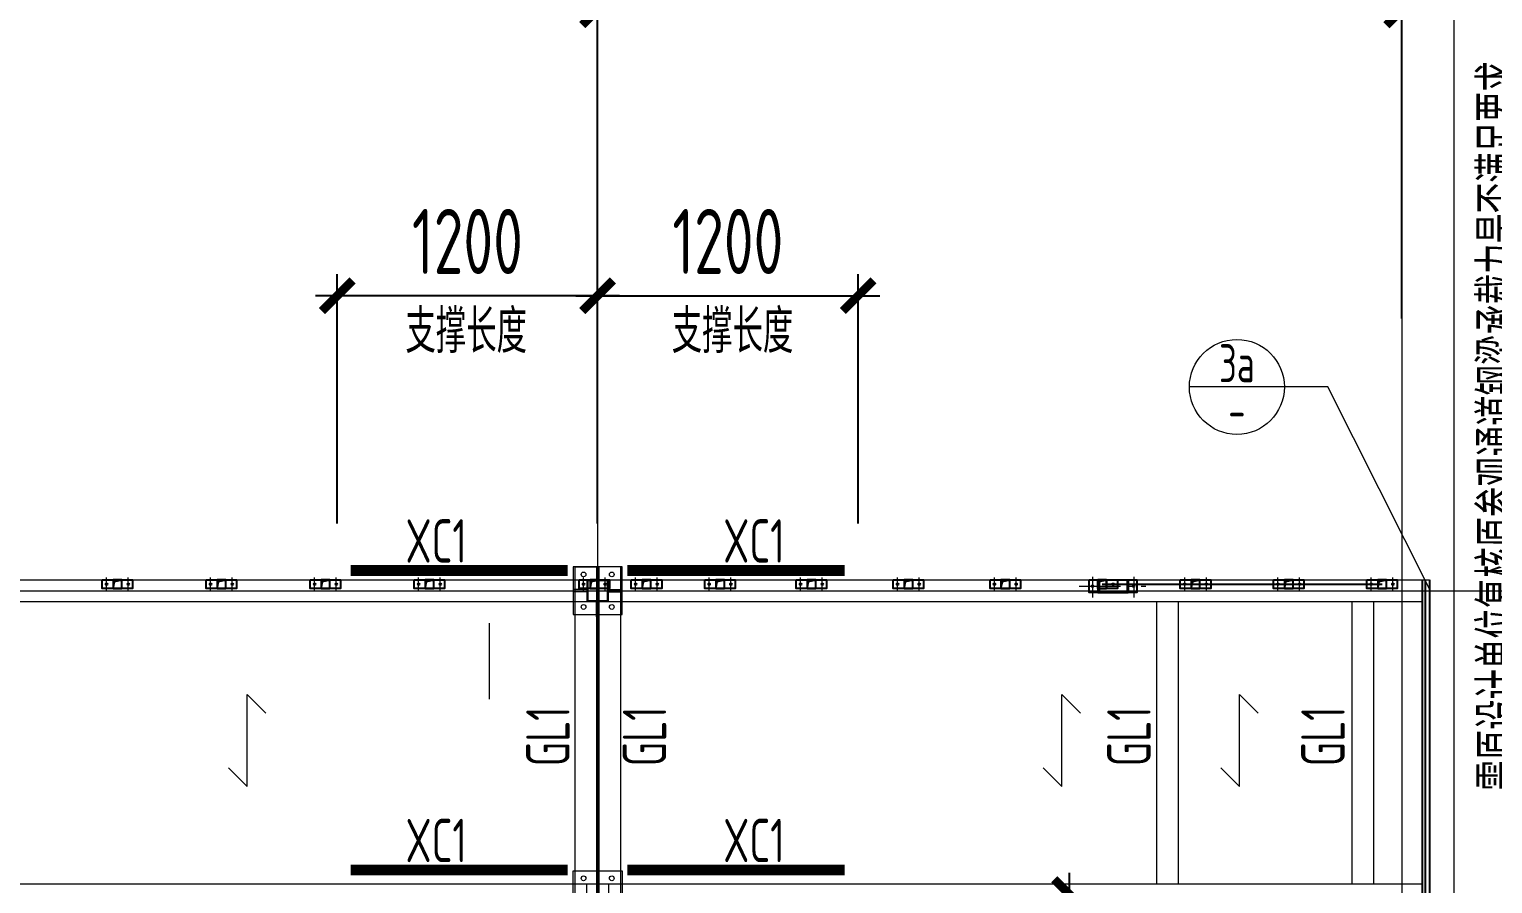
# Model space of a CAD drawing. Extents: x 498328 to 716449, y -893371 to -467753.
# Drawn here: x 576364 to 583107, y -843248 to -839311 of the extents above; entities that cross this region are included whole.
import ezdxf
from ezdxf.enums import TextEntityAlignment as Align

# ---------------------------------------------------------------- set-up
doc = ezdxf.new("R2010")
doc.units = 0
doc.header["$LTSCALE"] = 1000
doc.header["$PDMODE"] = 35
doc.header["$PDSIZE"] = 20
for name, pattern in [('2', [0.375, 0.25, -0.125]), ('CENTER', [2, 1.25, -0.25, 0.25, -0.25]), ('CENTER2', [28.575, 19.05, -3.175, 3.175, -3.175]), ('Continuous-STLayerSet-NodeCode', [0])]:
    doc.linetypes.add(name, pattern=pattern)
doc.layers.get('0').update_dxf_attribs({"linetype": 'CONTINUOUS'})
doc.layers.get('Defpoints').update_dxf_attribs({"linetype": 'CONTINUOUS'})
for name, color, linetype in [('$0$S-STEL-BEAM-TEXT', 90, 'CONTINUOUS'), ('-L-02', 2, 'CONTINUOUS'), ('1轮廓实线层', 7, 'CONTINUOUS'), ('AXIS', 251, 'CENTER'), ('DIM', 3, 'CONTINUOUS'), ('PUB_TEXT', 7, 'CONTINUOUS'), ('焊缝', 1, 'CONTINUOUS'), ('设备基础', 2, 'CONTINUOUS')]:
    doc.layers.add(name, color=color, linetype=linetype)
doc.layers.add('平立面图节点编号', color=7, linetype='CONTINUOUS', lineweight=18)
doc.layers.add('钢梁', color=141, linetype='CONTINUOUS', lineweight=18)
doc.styles.add('StTextStyle', font='yjkeng.shx', dxfattribs={"width": 0.7, "height": 250, "bigfont": 'yjkchn.shx'})
doc.styles.add('TSSD_DIMENSION', font='Tssdeng.shx', dxfattribs={"width": 0.7, "bigfont": 'hztxt.shx'})
doc.styles.add('TSSD_REIN', font='Tssdeng.shx', dxfattribs={"width": 0.7, "bigfont": 'hztxt.shx'})
doc.dimstyles.new('TSSD_100_100', dxfattribs={"dimtxt": 300, "dimasz": 100, "dimexe": 100, "dimexo": 200, "dimgap": 100, "dimtad": 1, "dimdec": 0, "dimzin": 0, "dimdsep": 46, "dimtxsty": 'TSSD_DIMENSION', "dimblk": 'ARCHTICK', "dimcen": 0, "dimdle": 100, "dimclrt": 7, "dimadec": 0, "dimazin": 0, "dimtfac": 1, "dimtdec": 0, "dimtix": 1, "dimtmove": 2, "dimatfit": 0, "dimldrblk": 'ARCHTICK', "dimfxl": 0, "dimtolj": 1, "dimtzin": 0, "dimarcsym": 0})
doc.dimstyles.new('TSSD_100_100$0', dxfattribs={"dimtxt": 380, "dimasz": 100, "dimexe": 100, "dimexo": 250, "dimgap": 50, "dimtad": 1, "dimdec": 0, "dimzin": 0, "dimdsep": 46, "dimtxsty": 'TSSD_DIMENSION', "dimblk": 'ARCHTICK', "dimblk1": 'ARCHTICK', "dimblk2": 'ARCHTICK', "dimsah": 1, "dimcen": 0, "dimdle": 100, "dimclrt": 7, "dimadec": 0, "dimazin": 0, "dimtfac": 1, "dimtdec": 0, "dimtix": 1, "dimtmove": 2, "dimatfit": 3, "dimldrblk": 'ARCHTICK', "dimfxl": 0, "dimtolj": 1, "dimtzin": 0, "dimarcsym": 0})

# ---------------------------------------------------------------- blocks, each defined once
blk = doc.blocks.new('_ARCHTICK')
at = {"color": 0, "const_width": 0.4}
blk.add_lwpolyline([(-0.707, -0.707), (0.707, 0.707)], dxfattribs=at)
blk = doc.blocks.new('*D598')
at = {"layer": 'Defpoints', "color": 0, "transparency": 16777216}
for p in [(574587.6, -839221.4), (574587.6, -841416.7), (578982.6, -841748.8)]:
    blk.add_point(p, dxfattribs=at)
at = {"layer": 'DIM', "color": 0, "lineweight": -2, "transparency": 16777216}
for p, q in [((574587.6, -841216.7), (574587.6, -839121.4)), ((578982.6, -841548.8), (578982.6, -839121.4)), ((579082.6, -839221.4), (574487.6, -839221.4))]:
    blk.add_line(p, q, dxfattribs=at)
at = {"layer": 'DIM', "color": 0, "lineweight": -2, "transparency": 16777216, "xscale": 100, "yscale": 100, "zscale": 100, "rotation": 180}
blk.add_blockref('_ARCHTICK', (574587.6, -839221.4), dxfattribs=at)
at = {"layer": 'DIM', "color": 0, "lineweight": -2, "transparency": 16777216, "xscale": 100, "yscale": 100, "zscale": 100}
blk.add_blockref('_ARCHTICK', (578982.6, -839221.4), dxfattribs=at)
at = {"layer": 'DIM', "color": 7, "lineweight": 20, "transparency": 16777216, "insert": (576785.1, -838971.4), "char_height": 300, "attachment_point": 5, "style": 'TSSD_DIMENSION'}
blk.add_mtext('\\A1;4395', dxfattribs=at)
blk = doc.blocks.new('*D602')
at = {"layer": 'Defpoints', "color": 0, "transparency": 16777216}
for p in [(582687.6, -839221.4), (582687.6, -840843.2), (578982.6, -841296)]:
    blk.add_point(p, dxfattribs=at)
at = {"layer": 'DIM', "color": 0, "lineweight": -2, "transparency": 16777216}
for p, q in [((578982.6, -841096), (578982.6, -839121.4)), ((582687.6, -840643.2), (582687.6, -839121.4)), ((578882.6, -839221.4), (582787.6, -839221.4))]:
    blk.add_line(p, q, dxfattribs=at)
at = {"layer": 'DIM', "color": 0, "lineweight": -2, "transparency": 16777216, "xscale": 100, "yscale": 100, "zscale": 100, "rotation": 180}
blk.add_blockref('_ARCHTICK', (578982.6, -839221.4), dxfattribs=at)
at = {"layer": 'DIM', "color": 0, "lineweight": -2, "transparency": 16777216, "xscale": 100, "yscale": 100, "zscale": 100}
blk.add_blockref('_ARCHTICK', (582687.6, -839221.4), dxfattribs=at)
at = {"layer": 'DIM', "color": 7, "lineweight": 20, "transparency": 16777216, "insert": (580835.1, -838971.4), "char_height": 300, "attachment_point": 5, "style": 'TSSD_DIMENSION'}
blk.add_mtext('\\A1;3705', dxfattribs=at)
blk = doc.blocks.new('*D615')
at = {"layer": 'Defpoints', "color": 0, "transparency": 16777216}
for p in [(577782.6, -840538.6), (577782.6, -841787.5), (578982.6, -841787.5)]:
    blk.add_point(p, dxfattribs=at)
at = {"layer": 'DIM', "color": 0, "lineweight": -2, "transparency": 16777216}
for p, q in [((577782.6, -841587.5), (577782.6, -840438.6)), ((578982.6, -841587.5), (578982.6, -840438.6)), ((579082.6, -840538.6), (577682.6, -840538.6))]:
    blk.add_line(p, q, dxfattribs=at)
at = {"layer": 'DIM', "color": 0, "lineweight": -2, "transparency": 16777216, "xscale": 100, "yscale": 100, "zscale": 100, "rotation": 180}
blk.add_blockref('_ARCHTICK', (577782.6, -840538.6), dxfattribs=at)
at = {"layer": 'DIM', "color": 0, "lineweight": -2, "transparency": 16777216, "xscale": 100, "yscale": 100, "zscale": 100}
blk.add_blockref('_ARCHTICK', (578982.6, -840538.6), dxfattribs=at)
at = {"layer": 'DIM', "color": 7, "lineweight": 20, "transparency": 16777216, "insert": (578382.6, -840288.6), "char_height": 300, "attachment_point": 5, "style": 'TSSD_DIMENSION'}
blk.add_mtext('\\A1;1200', dxfattribs=at)
blk = doc.blocks.new('*D616')
at = {"layer": 'Defpoints', "color": 0, "transparency": 16777216}
for p in [(580182.6, -840538.6), (578982.6, -841787.5), (580182.6, -841787.5)]:
    blk.add_point(p, dxfattribs=at)
at = {"layer": 'DIM', "color": 0, "lineweight": -2, "transparency": 16777216}
for p, q in [((578982.6, -841587.5), (578982.6, -840438.6)), ((580182.6, -841587.5), (580182.6, -840438.6)), ((578882.6, -840538.6), (580282.6, -840538.6))]:
    blk.add_line(p, q, dxfattribs=at)
at = {"layer": 'DIM', "color": 0, "lineweight": -2, "transparency": 16777216, "xscale": 100, "yscale": 100, "zscale": 100, "rotation": 180}
blk.add_blockref('_ARCHTICK', (578982.6, -840538.6), dxfattribs=at)
at = {"layer": 'DIM', "color": 0, "lineweight": -2, "transparency": 16777216, "xscale": 100, "yscale": 100, "zscale": 100}
blk.add_blockref('_ARCHTICK', (580182.6, -840538.6), dxfattribs=at)
at = {"layer": 'DIM', "color": 7, "lineweight": 20, "transparency": 16777216, "insert": (579582.6, -840288.6), "char_height": 300, "attachment_point": 5, "style": 'TSSD_DIMENSION'}
blk.add_mtext('\\A1;1200', dxfattribs=at)
blk = doc.blocks.new('*D619')
at = {"layer": 'Defpoints', "color": 0, "transparency": 16777216}
for p in [(580057.6, -843297.5), (581156.7, -843297.5), (580057.6, -847232.5)]:
    blk.add_point(p, dxfattribs=at)
at = {"layer": 'DIM', "color": 0, "lineweight": -2, "transparency": 16777216}
for p, q in [((581156.7, -847332.5), (581156.7, -843197.5)), ((580257.6, -843297.5), (581256.7, -843297.5)), ((580257.6, -847232.5), (581256.7, -847232.5))]:
    blk.add_line(p, q, dxfattribs=at)
at = {"layer": 'DIM', "color": 0, "lineweight": -2, "transparency": 16777216, "xscale": 100, "yscale": 100, "zscale": 100}
for p, rotation in [((581156.7, -843297.5), 90), ((581156.7, -847232.5), 270)]:
    blk.add_blockref('_ARCHTICK', p, dxfattribs=dict(at, rotation=rotation))
at = {"layer": 'DIM', "color": 7, "lineweight": 20, "transparency": 16777216, "insert": (580906.7, -845265), "char_height": 300, "attachment_point": 5, "rotation": 90, "style": 'TSSD_DIMENSION'}
blk.add_mtext('\\A1;3935', dxfattribs=at)
blk = doc.blocks.new('护栏底板')
at = {"layer": 'AXIS', "lineweight": 20}
for p, q in [((415797.1, -713356.5), (415797.1, -713294.4)), ((415897.1, -713356.5), (415897.1, -713294.4))]:
    blk.add_line(p, q, dxfattribs=at)
at = {"layer": '焊缝', "color": 8}
for p, q in [((415827.1, -713345.4), (415834, -713312.4)), ((415834, -713312.4), (415867.1, -713305.4))]:
    blk.add_line(p, q, dxfattribs=at)
at = {"layer": '焊缝', "color": 0}
for points in [[(415777.1, -713305.4), (415917.1, -713305.4), (415917.1, -713345.4), (415777.1, -713345.4)], [(415867.1, -713305.4), (415827.1, -713305.4), (415827.1, -713345.4), (415867.1, -713345.4)]]:
    blk.add_lwpolyline(points, close=True, dxfattribs=at)
for centre in [(415797.1, -713325.4), (415897.1, -713325.4)]:
    blk.add_circle(centre, 3.75, dxfattribs=at)

msp = doc.modelspace()

# ---------------------------------------------------------------- hatches: boundary and pattern name
at = {"layer": '焊缝'}
h = msp.add_hatch(dxfattribs=at)
h.set_pattern_fill('ANSI31', color=2)
h.set_pattern_definition([(45, (118844.2716, -128479.9976), (-2.24506403, 2.24506403), [])])
edge = h.paths.add_edge_path()
edge.add_arc((581294.6, -841898.5), 1.04, 187.5771, 264.6846)
edge.add_line((581294.5, -841899.5), (581420.7, -841899.5))
edge.add_arc((581420.6, -841898.5), 1.04, 275.3154, 352.4229)
edge.add_line((581421.6, -841898.6), (581421.6, -841854.7))
edge.add_arc((581431.1, -841856.6), 9.66, 111.07568, 168.80552, ccw=False)
edge.add_line((581427.6, -841847.5), (581427.6, -841905.5))
edge.add_line((581427.6, -841905.5), (581287.6, -841905.5))
edge.add_line((581287.6, -841905.5), (581287.6, -841847.5))
edge.add_arc((581284.1, -841856.6), 9.66, 11.19448, 68.92432, ccw=False)
edge.add_line((581293.6, -841854.7), (581293.6, -841898.6))

# ---------------------------------------------------------------- linework, layer by layer
at = {"layer": '$0$S-STEL-BEAM-TEXT', "lineweight": 0}
for points in [[(577282.4, -842713.3), (577368.1, -842798.9), (577368.1, -842375.9), (577453.8, -842461.6)], [(581035.4, -842713.3), (581121.1, -842798.9), (581121.1, -842375.9), (581206.8, -842461.6)], [(581854.4, -842713.3), (581940.1, -842798.9), (581940.1, -842375.9), (582025.8, -842461.6)]]:
    msp.add_lwpolyline(points, dxfattribs=at)
at = {"layer": '-L-02', "lineweight": 20}
for points in [[(578870.1, -842007.5), (579095.1, -842007.5), (579095.1, -841787.5), (578870.1, -841787.5)], [(578870.1, -843187.5), (579095.1, -843187.5), (579095.1, -843407.5), (578870.1, -843407.5)]]:
    msp.add_lwpolyline(points, close=True, dxfattribs=at)
at = {"layer": '1轮廓实线层', "color": 8, "lineweight": 20}
for p, q in [((582687.6, -838059.3), (582687.6, -845732.6)), ((582927.6, -838059.3), (582927.6, -845619.7)), ((578482.6, -842047.5), (578482.6, -842397.5))]:
    msp.add_line(p, q, dxfattribs=at)
at = {"layer": '1轮廓实线层', "color": 8, "linetype": 'CENTER2', "lineweight": 20, "ltscale": 0.01}
for p, q in [((581262.6, -841834), (581262.6, -841929.6)), ((581452.6, -841834), (581452.6, -841929.6)), ((581200.9, -841876.5), (581507.8, -841876.5))]:
    msp.add_line(p, q, dxfattribs=at)
at = {"layer": '1轮廓实线层', "lineweight": 20, "ltscale": 5}
for p, q in [((534537.6, -841847.5), (582816.1, -841847.5)), ((534537.6, -841897.5), (582781.1, -841897.5)), ((534537.6, -841947.5), (582781.1, -841947.5)), ((554292.6, -843247.5), (582781.1, -843247.5))]:
    msp.add_line(p, q, dxfattribs=at)
at = {"layer": '1轮廓实线层', "color": 4, "lineweight": 20}
for p, q in [((578932.6, -841892.5), (578873, -841892.5)), ((578932.6, -841902.5), (578873, -841902.5)), ((579032.6, -841892.5), (579092.2, -841892.5)), ((579032.6, -841902.5), (579092.2, -841902.5)), ((578977.6, -842017.5), (578977.6, -841947.5)), ((578987.6, -842017.5), (578987.6, -841947.5)), ((578977.6, -843177.5), (578977.6, -843247.5)), ((578987.6, -843177.5), (578987.6, -843247.5))]:
    msp.add_line(p, q, dxfattribs=at)
for points in [[(579032.6, -841947.5), (579032.6, -841847.5), (578932.6, -841847.5), (578932.6, -841947.5)], [(579027.6, -841942.5), (579027.6, -841852.5), (578937.6, -841852.5), (578937.6, -841942.5)], [(579032.6, -843247.5), (579032.6, -843347.5), (578932.6, -843347.5), (578932.6, -843247.5)]]:
    msp.add_lwpolyline(points, close=True, dxfattribs=at)
for centre in [(578917.6, -841822.5), (579047.6, -841822.5), (578917.6, -841972.5), (579047.6, -841972.5), (578917.6, -843222.5), (579047.6, -843222.5)]:
    msp.add_circle(centre, 11, dxfattribs=at)
at = {"layer": 'AXIS', "lineweight": 20}
for p, q in [((578982.6, -840843.7), (578982.6, -844020.5)), ((534537.6, -841897.5), (584525.7, -841897.5))]:
    msp.add_line(p, q, dxfattribs=at)
at = {"layer": '平立面图节点编号'}
for p, q in [((582146.6, -840958.8), (581709.1, -840958.8)), ((582146.6, -840958.8), (581709.1, -840958.8)), ((582346.6, -840958.8), (582146.6, -840958.8))]:
    msp.add_line(p, q, dxfattribs=at)
at = {"layer": '平立面图节点编号', "color": 7, "linetype": 'Continuous-STLayerSet-NodeCode', "lineweight": 18}
msp.add_line((582820.1, -841897.5), (582346.6, -840958.8), dxfattribs=at)
at = {"layer": '平立面图节点编号'}
msp.add_circle((581927.9, -840958.8), 218.8, dxfattribs=at)
msp.add_circle((581927.9, -840958.8), 218.8, dxfattribs=at)
at = {"layer": '焊缝', "color": 0}
for p, q in [((581287.6, -841847.5), (581287.6, -841905.5)), ((581287.6, -841905.5), (581427.6, -841905.5)), ((581293.6, -841854.7), (581293.6, -841898.6)), ((581294.5, -841899.5), (581420.7, -841899.5)), ((581307.6, -841867.5), (582596.6, -841867.5)), ((581421.6, -841854.7), (581421.6, -841898.6)), ((581427.6, -841847.5), (581427.6, -841905.5)), ((582781.1, -841847.5), (582781.1, -843347.5)), ((582796.1, -841847.5), (582796.1, -843347.5)), ((582816.1, -841847.5), (582816.1, -843347.5))]:
    msp.add_line(p, q, dxfattribs=at)
at = {"layer": '焊缝', "color": 8}
for p, q in [((581287.6, -841887.5), (581294.6, -841854.5)), ((581287.6, -841887.5), (581294.6, -841854.5)), ((581294.6, -841854.5), (581327.5, -841847.5)), ((581294.6, -841854.5), (581327.6, -841847.5))]:
    msp.add_line(p, q, dxfattribs=at)
at = {"layer": '焊缝', "color": 0}
for points in [[(581247.6, -841847.5), (581467.6, -841847.5), (581467.6, -841905.5), (581247.6, -841905.5)], [(581287.6, -841847.5), (581327.6, -841847.5), (581327.6, -841887.5), (581287.6, -841887.5)], [(581287.6, -841847.5), (581377.6, -841847.5), (581377.6, -841887.5), (581287.6, -841887.5)], [(581327.6, -841847.5), (581287.6, -841847.5), (581287.6, -841887.5), (581327.6, -841887.5)]]:
    msp.add_lwpolyline(points, close=True, dxfattribs=at)
for centre in [(581262.6, -841876.5), (581357.6, -841867.5), (581452.6, -841876.5)]:
    msp.add_circle(centre, 3.75, dxfattribs=at)
for centre, radius, start, end in [((581284.1, -841856.6), 9.66, 11.19448, 68.92432), ((581284.1, -841856.5), 9.66, 11.19448, 68.92432), ((581284.1, -841878.5), 9.66, 291.07568, 348.80552), ((581294.6, -841898.5), 1.04, 187.5771, 264.6846), ((581420.6, -841898.5), 1.04, 275.3154, 352.4229), ((581431.1, -841856.6), 9.66, 111.07568, 168.80552)]:
    msp.add_arc(centre, radius, start, end, dxfattribs=at)
at = {"layer": '设备基础', "color": 0, "lineweight": 20}
for p, q in [((578877.6, -841787.5), (578877.6, -843407.5)), ((578877.6, -841787.5), (578977.6, -841787.5)), ((578977.6, -841787.5), (578977.6, -843407.5)), ((578987.6, -841787.5), (578987.6, -843347.9)), ((579087.6, -841787.5), (578987.6, -841787.5)), ((579087.6, -841787.5), (579087.6, -843407.5)), ((578982.6, -841847.5), (578982.6, -843347.5)), ((582816.1, -841847.5), (582816.1, -841947.5)), ((581557.6, -841947.5), (581557.6, -843247.5)), ((581657.6, -841947.5), (581657.6, -843247.5)), ((582457.6, -841947.5), (582457.6, -843247.5)), ((582557.6, -841947.5), (582557.6, -843247.5))]:
    msp.add_line(p, q, dxfattribs=at)
at = {"layer": '钢梁', "linetype": '2', "lineweight": 0, "const_width": 50}
for points in [[(578845.1, -841804.4), (577845.1, -841804.4)], [(579120.1, -841804.4), (580120.1, -841804.4)], [(578845.1, -843184.4), (577845.1, -843184.4)], [(579120.1, -843184.4), (580120.1, -843184.4)]]:
    msp.add_lwpolyline(points, dxfattribs=at)

# ---------------------------------------------------------------- block references
at = {"layer": '焊缝', "color": 0}
for p in [(160922.8, -128542.1), (161402.1, -128542.1), (161881.3, -128542.1), (162360.5, -128542.1), (163120.5, -128542.1), (163360.5, -128542.1), (163699.3, -128542.1), (164120.5, -128542.1), (164567.2, -128542.1), (165013.9, -128542.1), (165890.2, -128542.1), (166319.9, -128542.1), (166749.5, -128542.1)]:
    msp.add_blockref('护栏底板', p, dxfattribs=at)

# ---------------------------------------------------------------- texts
at = {"layer": 'PUB_TEXT', "lineweight": 15, "style": 'TSSD_REIN', "width": 0.7}
for s, p in [('需原设计单位复核原参观通道钢梁承载力是否满足要求', (583242.1, -842818.4)), ('GL1', (578853.4, -842706.8)), ('GL1', (579298.6, -842706.8)), ('GL1', (581530.6, -842706.8)), ('GL1', (582424.6, -842706.8))]:
    msp.add_text(s, height=200, rotation=90, dxfattribs=at).set_placement(p)
for s, p in [('支撑长度', (578097.1, -840802.4)), ('支撑长度', (579324.1, -840802.4)), ('XC1', (578097.1, -841768.4)), ('XC1', (579561.1, -841768.4)), ('XC1', (578097.1, -843148.4)), ('XC1', (579561.1, -843148.4))]:
    msp.add_text(s, height=200, dxfattribs=at).set_placement(p)
at = {"layer": '平立面图节点编号', "style": 'StTextStyle', "width": 0.7}
for s, p in [('3a', (581927.9, -840849.5)), ('-', (581927.9, -841068.2))]:
    msp.add_text(s, height=175, dxfattribs=at).set_placement(p, align=Align.MIDDLE_CENTER)

# ---------------------------------------------------------------- dimensions: what is measured, and where the dimension line sits
at = {"layer": 'DIM', "lineweight": 20}
for base, p1, p2, picture, middle in [((574587.6, -839221.4), (578982.6, -841748.8), (574587.6, -841416.7), '*D598', (576785.1, -838971.4)), ((582687.6, -839221.4), (578982.6, -841296), (582687.6, -840843.2), '*D602', (580835.1, -838971.4))]:
    dim = msp.add_linear_dim(base=base, p1=p1, p2=p2, dimstyle='TSSD_100_100', dxfattribs=at)
    dim.commit()
    dim.dimension.update_dxf_attribs({"geometry": picture, "text_midpoint": middle})
for p1, p2, distance, picture, middle in [((578982.6, -841787.5), (577782.6, -841787.5), -1248.9, '*D615', (578382.6, -840288.6)), ((578982.6, -841787.5), (580182.6, -841787.5), 1248.9, '*D616', (579582.6, -840288.6)), ((580057.6, -847232.5), (580057.6, -843297.5), -1099.1, '*D619', (580906.7, -845265))]:
    dim = msp.add_aligned_dim(p1=p1, p2=p2, distance=distance, dimstyle='TSSD_100_100$0', override={"dimtxt": 300, "dimexo": 200, "dimgap": 100, "dimsah": 0, "dimatfit": 0}, dxfattribs=at)
    dim.commit()
    dim.dimension.update_dxf_attribs({"geometry": picture, "text_midpoint": middle})

doc.saveas('drawing.dxf')
